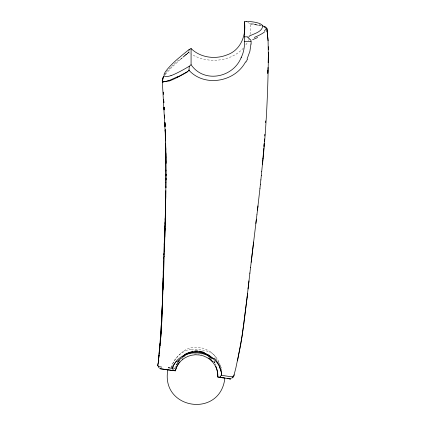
<?xml version="1.0" encoding="UTF-8"?>
<svg xmlns="http://www.w3.org/2000/svg" width="426" height="426" viewBox="0 0 426 426"><rect width="100%" height="100%" fill="white"/><g stroke="black" fill="none" stroke-linecap="round" stroke-linejoin="round"><path stroke-width="0.32" stroke-dasharray="2.13 1.6" d="M188.883 52.371L188.17 53.026M188.979 51.141L188.899 52.121L183.675 56.338M250.131 34.352C249.801 30.528 252.73 24.218 247.788 22.37M171.454 367.681L173.126 362.819L176.098 357.931M171.529 367.372C173.717 358.08 181.923 350.768 191.253 349.107M175.778 366.722L175.533 367.553L177.189 363.666M176.055 365.897L176.204 365.487M248.246 40.582L248.598 39.73M176.529 364.683L177.259 363.138M177.456 362.76L178.787 360.604M247.027 43.042L245.525 45.449M177.631 362.979L179.266 360.108L178.079 362.143M178.105 362.207L181.284 358.165M179.032 360.263L179.282 359.922M165.155 74.577L165.698 73.906M165.458 74.193L171.742 67.361L180.502 59.326M243.411 48.117C230.514 62.026 207.632 63.911 191.668 54.347M180.4 59.422L188.026 53.138M180.661 59.198L182.504 57.638M182.77 57.409L183.851 56.514M184.123 56.285L184.671 55.838M184.809 55.721L185.358 55.273M185.496 55.162L186.05 54.709M188.867 52.148L183.643 56.52M186.205 54.581L188.878 52.43L190.065 53.309M184.053 350.784C194.586 343.729 209.517 347.77 216.381 358.037M249.876 23.776L255.85 24.378M250.595 24.309L256.601 24.926L261.521 25.938L255.179 24.735M206.2 350.779L209.725 352.632M214.092 361.445L215.918 364.731M219.385 363.303L221.232 368.25M220.759 366.578L221.131 367.926M221.488 369.401L221.69 370.561M221.509 369.534L221.658 370.348M210.332 351.855A29.096 26.854 -26.7 0 1 219.571 363.229M191.354 349.538A23.526 20.645 2.3 0 1 205.976 351.189M213.559 361.216A25.752 22.599 -1 0 1 215.668 364.683M176.433 358.191A29.506 28.537 87.2 0 1 184.101 350.87M215.801 358.447A33.265 30.305 -2.4 0 1 220.668 366.605M164.212 74.742A54.592 9.787 -35.1 0 1 178.67 59.986M251.654 23.803A43.367 10.288 -8.5 0 1 262.709 25.629M176.572 364.965A21.63 21.46 10 0 1 180.097 359.406M213.777 361.008A21.486 21.3 6.8 0 1 215.929 364.725M216.706 366.674A21.598 21.422 3.5 0 1 216.829 367.052M194.362 354.065A21.54 21.534 18.9 0 1 198.489 354.097M201.328 354.581A21.54 21.534 18.9 0 1 201.615 354.656"/><path stroke-width="0.64" d="M165.932 175.714L165.538 143.083M165.932 175.416L165.932 170.08M165.916 179.708L165.932 174.159M165.916 179.937L165.932 174.245M165.895 182.419L165.916 178.324M165.916 178.254L165.863 187.871M165.863 187.791L165.895 182.365M268.337 55.566L268.082 40.784L266.921 29.016M165.863 186.481L165.65 202.941M165.778 194.714L165.82 190.614M165.751 196.226L165.703 198.814M165.65 202.893L165.496 211.216M165.773 195.017L165.65 201.567M268.343 55.545L268.172 62.697M268.407 52.531C268.071 89.849 266.399 127.166 262.501 164.287M165.576 206.999L165.405 215.402M165.65 201.402L165.464 209.272M165.533 206.626L165.592 204.006M165.304 219.63L165.405 215.306M164.431 81.749C161.529 82.133 161.997 78.538 163.371 77.127M165.197 223.911L165.309 219.528M162.753 289.701L163.067 278.024M162.428 301.539L163.557 261.692M162.647 294.909L161.731 322.509M165.389 211.94L165.496 208.186M165.203 223.81L164.83 237.133M163.217 272.502L163.696 257.485M165.304 214.949L165.405 211.546M165.08 228.261L164.686 241.771M165.309 214.645L165 224.289M162.311 306.603L161.55 326.604M165.139 220.098L165.208 218.043M164.372 251.415L164.676 241.803M164.202 256.441L164.527 246.516M164.846 228.602L165.08 221.925M163.696 270.686L164.196 256.308M163.643 258.38L163.84 253.672M164.766 230.812L164.953 225.524M164.681 233.059L164.819 229.199M163.696 270.398L163.11 285.921M163.264 281.991L163.408 278.082M164.5 237.676L164.676 232.969M163.264 282.198L162.796 293.956M163.776 254.823L164.527 236.845M164.207 244.929L164.308 242.463M162.956 290.031L163.11 286.107M267.885 70.407L267.762 73.389L268.007 67.43M162.791 293.807L161.933 313.142M162.625 297.731L161.747 316.795M224.742 378.086L217.787 377.005L217.659 373.101L216.743 369.134L215.263 365.78L213.011 362.489L210.066 359.592L206.956 357.494L203.383 355.912L199.421 354.959L195.337 354.752L191.407 355.268L187.706 356.445L184.133 358.346L181.172 360.71L178.6 363.676L176.705 366.951L175.352 370.854L168.084 369.864M189.022 70.04L189.25 66.296M189.027 69.949L189.006 70.306M250.946 44.064L249.892 51.306L247.059 59.076M161.56 320.357L161.747 316.71M161.363 330.033L161.592 326.076M161.56 320.277L160.804 333.047M265.6 122.656L265.696 120.925M161.369 323.744L160.421 338.537M217.792 376.872L217.819 376.291A21.54 21.534 18.9 0 0 215.636 366.088M245.573 61.839C235.019 81.909 204.773 87.484 189.006 70.333M160.613 335.794L158.339 361.791L158.557 359.672M161.406 329.543L161.188 332.562M264.743 135.979L264.871 134.259M264.322 141.815L264.541 138.855M264.189 143.514L263.902 147.135M263.998 145.948L264.184 143.589M263.662 150.112L263.816 148.232M159.825 346.104L160.027 343.649M263.305 154.308L263.673 150.005M161.15 332.967L160.581 339.314M262.933 158.531L263.316 154.191M161.177 332.717L160.389 341.37M262.602 162.168L262.948 158.408M159.202 353.101L159.415 350.827M160.197 343.42L160.421 341.045M262.203 166.433L262.56 162.652M160 345.47L160.224 343.127M189.043 50.449L189.139 49.528L191.077 48.548C200.305 57.659 215.135 59.661 226.973 54.906C240.722 50.3 246.452 35.198 244.423 21.758L246.185 21.321M160.027 345.204L159.596 349.576M158.776 357.515L158.989 355.332M159.825 347.286L159.393 351.626M261.734 171.327L262.16 166.923M261.303 175.624L261.745 171.215M159.186 353.676L159.409 351.439M158.978 355.726L159.202 353.516M260.861 179.932L261.314 175.528M158.765 357.776L158.989 355.598M158.547 359.826L158.776 357.675M260.408 184.25L260.872 179.857M158.557 359.752C159.846 360.827 156.097 366.477 158.216 365.939M158.339 361.828L157.892 365.982M259.945 188.574L260.419 184.192M259.951 188.537L257.474 210.21M248.06 288.961L248.976 280.878M247.123 297.14L249.881 272.991M247.602 293.226L243.693 325.017L240.647 345.039L235.85 367.995L233.539 376.989L232.852 376.946M249.881 273.306L250.515 267.517M247.133 297.305L242.144 335.89L237.506 360.891M250.525 267.73L256.393 219.102M251.164 262.315L253.603 242.037M256.947 214.582L257.98 205.923M255.872 223.458L256.931 214.677M224.88 378.096C220.391 418.678 160.389 409.524 167.865 369.837M233.539 376.989L234.13 374.773M241.366 57.164C246.76 46.168 243.731 33.356 244.423 21.758M162.849 78.091L162.881 78.751M241.047 57.845C232.963 77.686 203.995 83.65 191.077 64.715L191.077 48.548M163.408 77.079L162.253 80.226L165.24 133.295L166.018 163.669M163.504 76.914L163.824 76.414M163.557 76.818L163.76 76.504M176.54 361.115C174.287 363.548 169.596 370.125 175.352 370.854A21.609 21.598 36.9 0 1 179.772 361.812M219.491 366.967C220.151 369.784 223.315 374.305 220.333 376.536M189.368 66.195L191.077 64.715M182.301 356.695L186.029 354.07L189.357 352.568M232.772 377.495L231.611 378.272M188.233 70.87L189 70.423M184.49 354.73L185.416 354.251M177.567 76.739L168.824 80.663M257.661 37.541L252.645 39.682M187.882 353.793L186.918 354.23A21.63 21.46 10 0 0 185.379 355.039M249.226 36.13C253.843 33.686 262.666 31.854 262.65 25.698A38.574 9.021 -7.2 0 0 246.175 21.343M249.173 36.151L248.843 36.274M169.809 80.301L169.351 80.477M171.028 75.626C152.194 81.472 176.891 59.23 179.527 57.425A52.462 8.477 -35.5 0 1 189.139 49.528M169.122 80.562L165.245 81.68L162.881 81.419M168.68 80.722L164.495 81.712M190.23 352.281L191.114 352.036M191.913 352.03L192.424 351.935M244.481 36.844L247.442 36.801L247.841 37.206M244.588 41.594L250.983 41.578L250.962 40.332L249.924 39.298M232.75 376.973L221.978 375.391M199.107 351.716L199.634 351.78A21.05 18.898 4.2 0 1 202.803 352.451L208.58 354.911L213.501 358.644M229.577 378.789L230.684 378.922L221.797 377.58M221.68 377.676L222.691 377.814M229.06 378.719L227.058 378.442M220.95 377.457L221.376 377.516M173.632 370.604L159.777 368.676L167.871 369.917M217.792 376.994L220.077 377.329M220.663 377.415L220.226 377.351M168.392 367.787L172.248 368.352C180.837 344.283 220.306 349.597 221.658 375.338M204.081 352.872L209.336 355.918M162.833 81.377L162.253 80.226M262.954 25.933L262.661 25.709M263.161 26.092L264.141 26.849M264.211 26.902L266.868 28.973M247.857 37.222L248.683 38.047M249.865 39.235L248.741 38.111M159.063 367.76L158.339 366.829M266.98 29.059L268.082 40.784M164.063 107.198L164.228 109.993M164.095 107.703L164.196 109.407M164.521 115.036L164.649 117.278M164.521 115.089L164.654 117.358M164.053 107.283L164.186 109.642M164.063 107.363L164.191 109.722M163.685 100.493L163.813 102.73L163.653 99.775M163.701 100.871L163.797 102.613M164.516 115.627L164.649 118.124M164.931 122.475L165.075 125.319M163.643 99.721L163.712 100.877M164.953 122.906L165.07 125.169M164.867 122.39L165.075 126.799L164.99 124.903M163.275 92.107L163.376 94.343M163.291 92.277L163.371 94.002M165.208 129.978L165.394 134.935M165.208 130.036L165.261 131.33M165.283 129.871L165.506 138.674M165.389 132.683L165.501 136.336M162.934 82.218L162.945 82.623M162.94 82.277L162.94 81.547L162.929 81.93M165.618 143.061L165.767 150.202M165.671 143.264L165.709 145.01M165.687 146.246L165.826 154.132M165.293 130.042L165.501 141.123M162.854 78.437L162.876 79.486M268.305 46.684L268.353 49.64M165.687 144.339L165.778 149.244M165.762 148.605L165.906 162.098M165.82 154.036L165.874 158.099M165.82 152.998L165.906 162.482M165.9 161.992L165.932 171.002M220.386 376.552A27.637 15.011 -15.5 0 1 219.544 377.255M232.394 376.808A25.97 1.353 17.3 0 1 232.117 376.765M191.886 351.37A18.893 17.253 0.6 0 1 192.813 351.189M194.863 350.949A18.893 17.253 0.6 0 1 197.616 350.944M199.672 351.178A18.893 17.253 0.6 0 1 204.262 352.515M208.809 356.455A25.752 22.599 -1 0 1 211.717 359.033M264.445 26.348A43.367 10.288 -8.5 0 1 267.139 29.032M265.781 29.341A41.604 8.419 -16.3 0 1 264.434 30.826M168.542 367.611A26.497 1.422 3.5 0 1 169.292 367.633M187.829 71.355A57.979 8.866 -35.3 0 1 177.046 77.239M188.116 71.504A55.502 8.563 -35.4 0 1 168.728 81.217M251.1 41.572A29.256 22.147 -87.5 0 1 251.068 44.07M214.081 358.144A30.496 27.983 -14.4 0 1 219.837 366.834M192.344 351.604A20.448 18.382 4.1 0 1 199.155 351.354M185.347 354.15A23.861 20.31 2.4 0 1 191.87 351.887M177.259 361.599A30.693 25.698 1 0 1 185.219 355.731M228.602 378.682A41.428 0.964 9.5 0 1 230.258 379.055M222.787 377.383A21.731 2.78 2.1 0 1 223.213 377.457M182.45 359.102A21.609 21.598 36.9 0 1 182.765 358.841M161.752 367.111A32.392 1.054 7 0 1 158.339 366.44M174.91 368.277A31.135 0.458 8.1 0 1 171.758 367.803M241.409 57.191A37.685 33.303 77.9 0 1 241.089 57.877M247.437 59.299A41.626 38.351 74.1 0 1 245.903 62.079M189.298 66.238A51.051 8.248 -35.5 0 1 170.97 75.679M264.839 31.694A58.692 12.295 -8.5 0 1 254.242 37.424M267.23 30.257A46.738 10.006 -10.5 0 1 266.878 31.508M187.967 353.729A21.486 21.3 6.8 0 1 210.769 357.648M208.74 357.957A21.54 21.534 18.9 0 1 212.686 361.573"/></g></svg>
